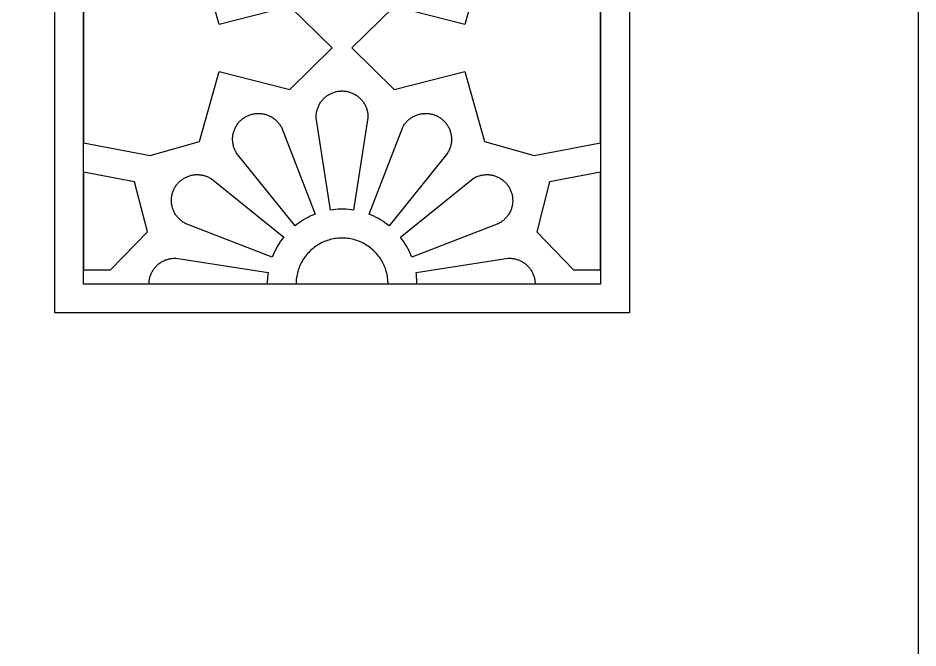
# Model space of a CAD drawing. Extents: x 0 to 1266, y 0 to 1438.
# Drawn here: x 954.5 to 1266.4, y 265.8 to 484 of the extents above; entities that cross this region are included whole.
import ezdxf

# ---------------------------------------------------------------- set-up
doc = ezdxf.new("R2010")
doc.units = 0
doc.layers.add('Default_Layer', color=1, linetype='CONTINUOUS')

msp = doc.modelspace()

# ---------------------------------------------------------------- linework, layer by layer
at = {"layer": 'Default_Layer'}
for points in [[(0, 1438.2), (1266.43, 1438.2), (1266.43, 0), (0, 0), (0, 1438.2)], [(967.23, 1056.36), (1166.43, 1056.36), (1166.43, 381.84), (967.23, 381.84), (967.23, 1056.36)], [(977.23, 391.84), (977.23, 1046.36), (1156.43, 1046.36), (1156.43, 391.84), (977.23, 391.84)], [(1017.44, 506.09), (1000.27, 510.9), (977.23, 506.56), (977.23, 440.76), (1000.27, 436.41), (1017.44, 441.23), (1024.27, 465.56), (1048.75, 459.31), (1063.44, 473.66), (1048.75, 488.01), (1024.27, 481.75), (1017.44, 506.09)], [(1084.9, 488.01), (1070.21, 473.66), (1084.9, 459.31), (1109.39, 465.56), (1116.22, 441.23), (1133.38, 436.41), (1156.43, 440.76), (1156.43, 506.56), (1133.38, 510.9), (1116.22, 506.09), (1109.39, 481.75), (1084.9, 488.01)], [(1070.81, 417.48), (1069.93, 417.6), (1069.05, 417.69), (1068.16, 417.75), (1067.27, 417.78), (1066.38, 417.78), (1065.49, 417.75), (1064.61, 417.69), (1063.72, 417.6), (1062.84, 417.48), (1057.87, 449.42), (1057.87, 449.74), (1057.87, 450.05), (1057.88, 450.36), (1057.91, 450.67), (1057.94, 450.97), (1057.99, 451.28), (1058.05, 451.59), (1058.12, 451.89), (1058.19, 452.19), (1058.28, 452.49), (1058.38, 452.78), (1058.49, 453.07), (1058.61, 453.36), (1058.74, 453.64), (1058.88, 453.92), (1059.02, 454.19), (1059.18, 454.46), (1059.35, 454.72), (1059.52, 454.98), (1059.71, 455.23), (1059.9, 455.47), (1060.1, 455.71), (1060.31, 455.94), (1060.53, 456.16), (1060.75, 456.37), (1060.98, 456.58), (1061.22, 456.78), (1061.47, 456.97), (1061.72, 457.15), (1061.98, 457.32), (1062.24, 457.49), (1062.51, 457.64), (1062.79, 457.78), (1063.07, 457.92), (1063.35, 458.05), (1063.64, 458.16), (1063.93, 458.27), (1064.23, 458.36), (1064.53, 458.45), (1064.83, 458.52), (1065.13, 458.58), (1065.44, 458.64), (1065.74, 458.68), (1066.05, 458.71), (1066.36, 458.73), (1066.67, 458.75), (1066.98, 458.75), (1067.29, 458.73), (1067.6, 458.71), (1067.91, 458.68), (1068.22, 458.64), (1068.53, 458.58), (1068.83, 458.52), (1069.13, 458.45), (1069.43, 458.36), (1069.72, 458.27), (1070.02, 458.16), (1070.3, 458.05), (1070.59, 457.92), (1070.87, 457.78), (1071.14, 457.64), (1071.41, 457.49), (1071.68, 457.32), (1071.93, 457.15), (1072.19, 456.97), (1072.43, 456.78), (1072.67, 456.58), (1072.9, 456.37), (1073.13, 456.16), (1073.34, 455.94), (1073.55, 455.71), (1073.75, 455.47), (1073.95, 455.23), (1074.13, 454.98), (1074.31, 454.72), (1074.47, 454.46), (1074.63, 454.19), (1074.78, 453.92), (1074.92, 453.64), (1075.05, 453.36), (1075.17, 453.07), (1075.27, 452.78), (1075.37, 452.49), (1075.46, 452.19), (1075.54, 451.89), (1075.61, 451.59), (1075.66, 451.28), (1075.71, 450.97), (1075.75, 450.67), (1075.77, 450.36), (1075.79, 450.05), (1075.79, 449.74), (1075.78, 449.42), (1070.81, 417.48)], [(1057.46, 416.04), (1056.64, 415.7), (1055.83, 415.34), (1055.03, 414.95), (1054.24, 414.53), (1053.47, 414.08), (1052.72, 413.61), (1051.98, 413.12), (1051.26, 412.6), (1050.56, 412.05), (1030.28, 437.23), (1030.12, 437.5), (1029.97, 437.77), (1029.83, 438.04), (1029.69, 438.33), (1029.57, 438.61), (1029.46, 438.9), (1029.35, 439.19), (1029.26, 439.49), (1029.18, 439.79), (1029.11, 440.09), (1029.04, 440.39), (1028.99, 440.7), (1028.95, 441.01), (1028.92, 441.32), (1028.9, 441.63), (1028.9, 441.94), (1028.9, 442.25), (1028.91, 442.56), (1028.94, 442.87), (1028.97, 443.18), (1029.02, 443.48), (1029.07, 443.79), (1029.14, 444.09), (1029.21, 444.39), (1029.3, 444.69), (1029.4, 444.99), (1029.51, 445.28), (1029.62, 445.56), (1029.75, 445.85), (1029.89, 446.13), (1030.04, 446.4), (1030.19, 446.67), (1030.36, 446.93), (1030.53, 447.19), (1030.72, 447.44), (1030.91, 447.68), (1031.11, 447.92), (1031.32, 448.15), (1031.53, 448.37), (1031.76, 448.59), (1031.99, 448.79), (1032.23, 448.99), (1032.47, 449.18), (1032.72, 449.37), (1032.98, 449.54), (1033.24, 449.71), (1033.51, 449.86), (1033.79, 450.01), (1034.06, 450.14), (1034.35, 450.27), (1034.64, 450.39), (1034.93, 450.49), (1035.22, 450.59), (1035.52, 450.67), (1035.82, 450.75), (1036.13, 450.82), (1036.43, 450.87), (1036.74, 450.91), (1037.05, 450.95), (1037.36, 450.97), (1037.67, 450.98), (1037.98, 450.98), (1038.29, 450.97), (1038.6, 450.95), (1038.91, 450.92), (1039.21, 450.88), (1039.52, 450.83), (1039.82, 450.77), (1040.13, 450.69), (1040.43, 450.61), (1040.72, 450.51), (1041.01, 450.41), (1041.3, 450.3), (1041.59, 450.17), (1041.87, 450.04), (1042.14, 449.89), (1042.41, 449.74), (1042.68, 449.58), (1042.94, 449.41), (1043.19, 449.23), (1043.43, 449.04), (1043.67, 448.84), (1043.91, 448.63), (1044.13, 448.42), (1044.35, 448.2), (1044.56, 447.97), (1044.76, 447.74), (1044.96, 447.49), (1045.14, 447.24), (1045.32, 446.99), (1045.49, 446.73), (1045.64, 446.46), (1045.79, 446.19), (1057.46, 416.04)], [(1083.1, 412.05), (1082.39, 412.6), (1081.67, 413.12), (1080.94, 413.61), (1080.18, 414.08), (1079.41, 414.53), (1078.63, 414.95), (1077.83, 415.34), (1077.02, 415.7), (1076.19, 416.04), (1087.86, 446.19), (1088.01, 446.46), (1088.17, 446.73), (1088.34, 446.99), (1088.51, 447.24), (1088.7, 447.49), (1088.89, 447.74), (1089.1, 447.97), (1089.31, 448.2), (1089.52, 448.42), (1089.75, 448.63), (1089.98, 448.84), (1090.22, 449.04), (1090.47, 449.23), (1090.72, 449.41), (1090.98, 449.58), (1091.24, 449.74), (1091.51, 449.89), (1091.79, 450.04), (1092.07, 450.17), (1092.35, 450.3), (1092.64, 450.41), (1092.93, 450.51), (1093.23, 450.61), (1093.53, 450.69), (1093.83, 450.77), (1094.14, 450.83), (1094.44, 450.88), (1094.75, 450.92), (1095.06, 450.95), (1095.37, 450.97), (1095.68, 450.98), (1095.99, 450.98), (1096.3, 450.97), (1096.61, 450.95), (1096.92, 450.91), (1097.22, 450.87), (1097.53, 450.82), (1097.83, 450.75), (1098.13, 450.67), (1098.43, 450.59), (1098.73, 450.49), (1099.02, 450.39), (1099.31, 450.27), (1099.59, 450.14), (1099.87, 450.01), (1100.14, 449.86), (1100.41, 449.71), (1100.68, 449.54), (1100.93, 449.37), (1101.19, 449.18), (1101.43, 448.99), (1101.67, 448.79), (1101.9, 448.59), (1102.12, 448.37), (1102.34, 448.15), (1102.55, 447.92), (1102.75, 447.68), (1102.94, 447.44), (1103.12, 447.19), (1103.3, 446.93), (1103.46, 446.67), (1103.62, 446.4), (1103.77, 446.13), (1103.9, 445.85), (1104.03, 445.56), (1104.15, 445.28), (1104.26, 444.99), (1104.35, 444.69), (1104.44, 444.39), (1104.52, 444.09), (1104.58, 443.79), (1104.64, 443.48), (1104.69, 443.18), (1104.72, 442.87), (1104.74, 442.56), (1104.76, 442.25), (1104.76, 441.94), (1104.75, 441.63), (1104.73, 441.32), (1104.7, 441.01), (1104.66, 440.7), (1104.61, 440.39), (1104.55, 440.09), (1104.48, 439.79), (1104.39, 439.49), (1104.3, 439.19), (1104.2, 438.9), (1104.09, 438.61), (1103.96, 438.33), (1103.83, 438.04), (1103.69, 437.77), (1103.53, 437.5), (1103.37, 437.23), (1083.1, 412.05)], [(986.59, 396.84), (999.36, 409.92), (994.94, 427.24), (977.23, 430.58), (977.23, 396.84), (986.59, 396.84)], [(1134.29, 409.92), (1147.07, 396.84), (1156.43, 396.84), (1156.43, 430.58), (1138.72, 427.24), (1134.29, 409.92)], [(1046.62, 408.11), (1046.08, 407.41), (1045.55, 406.69), (1045.06, 405.95), (1044.59, 405.2), (1044.14, 404.43), (1043.72, 403.64), (1043.33, 402.84), (1042.97, 402.03), (1042.64, 401.21), (1012.48, 412.88), (1012.21, 413.03), (1011.94, 413.19), (1011.68, 413.35), (1011.43, 413.53), (1011.18, 413.72), (1010.94, 413.91), (1010.7, 414.11), (1010.47, 414.32), (1010.25, 414.54), (1010.04, 414.77), (1009.83, 415), (1009.63, 415.24), (1009.45, 415.48), (1009.26, 415.74), (1009.09, 416), (1008.93, 416.26), (1008.78, 416.53), (1008.63, 416.81), (1008.5, 417.09), (1008.38, 417.37), (1008.26, 417.66), (1008.16, 417.95), (1008.06, 418.25), (1007.98, 418.55), (1007.91, 418.85), (1007.84, 419.15), (1007.79, 419.46), (1007.75, 419.77), (1007.72, 420.07), (1007.7, 420.38), (1007.69, 420.69), (1007.69, 421), (1007.7, 421.32), (1007.72, 421.62), (1007.76, 421.93), (1007.8, 422.24), (1007.86, 422.55), (1007.92, 422.85), (1008, 423.15), (1008.08, 423.45), (1008.18, 423.74), (1008.29, 424.04), (1008.4, 424.32), (1008.53, 424.61), (1008.67, 424.89), (1008.81, 425.16), (1008.97, 425.43), (1009.13, 425.69), (1009.31, 425.95), (1009.49, 426.2), (1009.68, 426.45), (1009.88, 426.68), (1010.08, 426.92), (1010.3, 427.14), (1010.52, 427.36), (1010.75, 427.56), (1010.99, 427.76), (1011.23, 427.96), (1011.49, 428.14), (1011.74, 428.31), (1012, 428.48), (1012.27, 428.64), (1012.55, 428.78), (1012.83, 428.92), (1013.11, 429.05), (1013.4, 429.16), (1013.69, 429.27), (1013.98, 429.37), (1014.28, 429.46), (1014.58, 429.53), (1014.88, 429.6), (1015.19, 429.66), (1015.5, 429.7), (1015.8, 429.74), (1016.11, 429.76), (1016.42, 429.77), (1016.73, 429.78), (1017.05, 429.77), (1017.35, 429.75), (1017.66, 429.72), (1017.97, 429.68), (1018.28, 429.63), (1018.58, 429.57), (1018.88, 429.49), (1019.18, 429.41), (1019.48, 429.32), (1019.77, 429.22), (1020.06, 429.1), (1020.35, 428.98), (1020.63, 428.85), (1020.9, 428.7), (1021.17, 428.55), (1021.44, 428.39), (1046.62, 408.11)], [(1091.02, 401.21), (1090.69, 402.03), (1090.32, 402.84), (1089.93, 403.64), (1089.51, 404.43), (1089.07, 405.2), (1088.6, 405.95), (1088.1, 406.69), (1087.58, 407.41), (1087.03, 408.11), (1112.22, 428.39), (1112.48, 428.55), (1112.75, 428.7), (1113.03, 428.85), (1113.31, 428.98), (1113.59, 429.1), (1113.88, 429.22), (1114.18, 429.32), (1114.47, 429.41), (1114.77, 429.49), (1115.07, 429.57), (1115.38, 429.63), (1115.68, 429.68), (1115.99, 429.72), (1116.3, 429.75), (1116.61, 429.77), (1116.92, 429.78), (1117.23, 429.77), (1117.54, 429.76), (1117.85, 429.74), (1118.16, 429.7), (1118.47, 429.66), (1118.77, 429.6), (1119.08, 429.53), (1119.38, 429.46), (1119.67, 429.37), (1119.97, 429.27), (1120.26, 429.16), (1120.55, 429.05), (1120.83, 428.92), (1121.11, 428.78), (1121.38, 428.64), (1121.65, 428.48), (1121.91, 428.31), (1122.17, 428.14), (1122.42, 427.96), (1122.67, 427.76), (1122.9, 427.56), (1123.13, 427.36), (1123.36, 427.14), (1123.57, 426.92), (1123.78, 426.68), (1123.98, 426.45), (1124.17, 426.2), (1124.35, 425.95), (1124.52, 425.69), (1124.69, 425.43), (1124.84, 425.16), (1124.99, 424.89), (1125.13, 424.61), (1125.25, 424.32), (1125.37, 424.04), (1125.48, 423.74), (1125.57, 423.45), (1125.66, 423.15), (1125.73, 422.85), (1125.8, 422.55), (1125.85, 422.24), (1125.9, 421.93), (1125.93, 421.62), (1125.95, 421.32), (1125.97, 421), (1125.97, 420.69), (1125.96, 420.38), (1125.94, 420.07), (1125.91, 419.77), (1125.86, 419.46), (1125.81, 419.15), (1125.75, 418.85), (1125.68, 418.55), (1125.59, 418.25), (1125.5, 417.95), (1125.39, 417.66), (1125.28, 417.37), (1125.16, 417.09), (1125.02, 416.81), (1124.88, 416.53), (1124.72, 416.26), (1124.56, 416), (1124.39, 415.74), (1124.21, 415.48), (1124.02, 415.24), (1123.82, 415), (1123.62, 414.77), (1123.4, 414.54), (1123.18, 414.32), (1122.96, 414.11), (1122.72, 413.91), (1122.48, 413.72), (1122.23, 413.53), (1121.97, 413.35), (1121.71, 413.19), (1121.44, 413.03), (1121.17, 412.88), (1091.02, 401.21)]]:
    msp.add_lwpolyline(points, close=True, dxfattribs=at)
for points in [[(1082.77, 391.84), (1082.76, 392.39), (1082.73, 392.94), (1082.68, 393.49), (1082.62, 394.04), (1082.53, 394.58), (1082.43, 395.12), (1082.31, 395.66), (1082.17, 396.19), (1082.01, 396.72), (1081.83, 397.24), (1081.63, 397.75), (1081.42, 398.26), (1081.19, 398.76), (1080.94, 399.25), (1080.68, 399.74), (1080.4, 400.21), (1080.1, 400.67), (1079.79, 401.13), (1079.46, 401.57), (1079.12, 402), (1078.76, 402.42), (1078.39, 402.82), (1078, 403.21), (1077.6, 403.59), (1077.19, 403.96), (1076.77, 404.31), (1076.33, 404.64), (1075.88, 404.96), (1075.43, 405.27), (1074.96, 405.56), (1074.48, 405.83), (1073.99, 406.09), (1073.5, 406.32), (1072.99, 406.55), (1072.48, 406.75), (1071.96, 406.94), (1071.44, 407.1), (1070.91, 407.25), (1070.38, 407.39), (1069.84, 407.5), (1069.29, 407.59), (1068.75, 407.67), (1068.2, 407.73), (1067.65, 407.76), (1067.1, 407.78), (1066.55, 407.78), (1066, 407.76), (1065.45, 407.73), (1064.91, 407.67), (1064.36, 407.59), (1063.82, 407.5), (1063.28, 407.39), (1062.75, 407.25), (1062.22, 407.1), (1061.69, 406.94), (1061.17, 406.75), (1060.66, 406.55), (1060.16, 406.32), (1059.66, 406.09), (1059.18, 405.83), (1058.7, 405.56), (1058.23, 405.27), (1057.77, 404.96), (1057.32, 404.64), (1056.89, 404.31), (1056.46, 403.96), (1056.05, 403.59), (1055.65, 403.21), (1055.27, 402.82), (1054.9, 402.42), (1054.54, 402), (1054.19, 401.57), (1053.87, 401.13), (1053.55, 400.67), (1053.26, 400.21), (1052.98, 399.74), (1052.71, 399.25), (1052.46, 398.76), (1052.23, 398.26), (1052.02, 397.75), (1051.83, 397.24), (1051.65, 396.72), (1051.49, 396.19), (1051.35, 395.66), (1051.23, 395.12), (1051.12, 394.58), (1051.04, 394.04), (1050.97, 393.49), (1050.92, 392.94), (1050.9, 392.39), (1050.89, 391.84)], [(999.92, 391.84), (999.93, 392.15), (999.95, 392.46), (999.97, 392.76), (1000.01, 393.07), (1000.06, 393.37), (1000.11, 393.67), (1000.18, 393.97), (1000.26, 394.27), (1000.35, 394.57), (1000.45, 394.86), (1000.55, 395.14), (1000.67, 395.43), (1000.8, 395.71), (1000.94, 395.98), (1001.08, 396.25), (1001.24, 396.52), (1001.4, 396.78), (1001.58, 397.03), (1001.76, 397.28), (1001.95, 397.52), (1002.15, 397.75), (1002.35, 397.98), (1002.57, 398.2), (1002.79, 398.41), (1003.02, 398.62), (1003.25, 398.82), (1003.5, 399), (1003.75, 399.18), (1004, 399.36), (1004.26, 399.52), (1004.53, 399.67), (1004.8, 399.82), (1005.07, 399.95), (1005.35, 400.08), (1005.64, 400.2), (1005.93, 400.3), (1006.22, 400.4), (1006.51, 400.49), (1006.81, 400.56), (1007.11, 400.63), (1007.41, 400.68), (1007.71, 400.73), (1008.02, 400.76), (1008.33, 400.79), (1008.63, 400.8), (1008.94, 400.81), (1009.25, 400.8), (1041.19, 395.83), (1041.08, 395.04), (1041, 394.24), (1040.94, 393.44), (1040.9, 392.64), (1040.89, 391.84)], [(1092.77, 391.84), (1092.76, 392.64), (1092.72, 393.44), (1092.66, 394.24), (1092.57, 395.04), (1092.46, 395.83), (1124.41, 400.8), (1124.72, 400.81), (1125.02, 400.8), (1125.33, 400.79), (1125.64, 400.76), (1125.94, 400.73), (1126.24, 400.68), (1126.55, 400.63), (1126.85, 400.56), (1127.14, 400.49), (1127.44, 400.4), (1127.73, 400.3), (1128.02, 400.2), (1128.3, 400.08), (1128.58, 399.95), (1128.86, 399.82), (1129.13, 399.67), (1129.4, 399.52), (1129.66, 399.36), (1129.91, 399.18), (1130.16, 399), (1130.4, 398.82), (1130.64, 398.62), (1130.87, 398.41), (1131.09, 398.2), (1131.3, 397.98), (1131.51, 397.75), (1131.71, 397.52), (1131.9, 397.28), (1132.08, 397.03), (1132.25, 396.78), (1132.42, 396.52), (1132.57, 396.25), (1132.72, 395.98), (1132.86, 395.71), (1132.98, 395.43), (1133.1, 395.14), (1133.21, 394.86), (1133.31, 394.57), (1133.4, 394.27), (1133.47, 393.97), (1133.54, 393.67), (1133.6, 393.37), (1133.65, 393.07), (1133.68, 392.76), (1133.71, 392.46), (1133.73, 392.15), (1133.73, 391.84)]]:
    msp.add_lwpolyline(points, dxfattribs=at)

doc.saveas('drawing.dxf')
